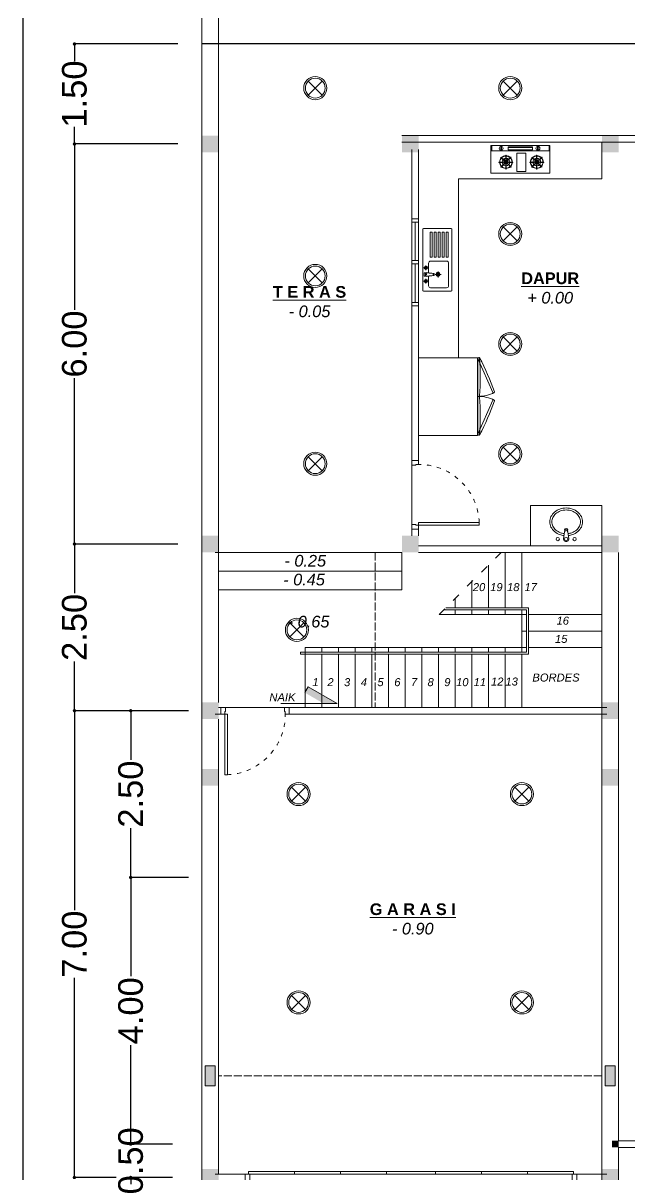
# Model space of a CAD drawing. Header units: millimetres. Extents: x 2206 to 4480, y 1579 to 6166.
# Drawn here: x 2206 to 3117, y 2880 to 4608 of the extents above; entities that cross this region are included whole.
import ezdxf

# ---------------------------------------------------------------- set-up
doc = ezdxf.new("R2010")
doc.units = ezdxf.units.MM
doc.linetypes.add('ACAD_ISO02W100', pattern=[15, 12, -3])
doc.linetypes.add('ACAD_ISO03W100', pattern=[30, 12, -18])
doc.layers.add('1', color=7, linetype='Continuous')
for name, color, linetype, lineweight in [('Dimensi', 7, 'Continuous', 5), ('Dinding', 7, 'Continuous', 15), ('lampu', 1, 'Continuous', 30), ('P_N_J', 6, 'Continuous', 9), ('Tangga', 250, 'Continuous', 9)]:
    doc.layers.add(name, color=color, linetype=linetype, lineweight=lineweight)
doc.styles.get("Standard").update_dxf_attribs({"font": 'arial.ttf'})
doc.dimstyles.get("Standard").update_dxf_attribs({"dimtxt": 30, "dimasz": 5, "dimexe": 2, "dimexo": 20, "dimgap": 3, "dimtad": 0, "dimlfac": 0.01, "dimzin": 0, "dimdsep": 46, "dimtxsty": 'Standard', "dimblk": 'DOT', "dimcen": 0.09, "dimadec": 0, "dimazin": 0, "dimtfac": 1, "dimtofl": 0, "dimtmove": 0, "dimatfit": 3, "dimldrblk": 'DOT', "dimfxl": 0.18, "dimtolj": 1, "dimtzin": 0, "dimarcsym": 0})

# ---------------------------------------------------------------- blocks, each defined once
blk = doc.blocks.new('_Dot')
at = {"color": 0, "linetype": 'ByBlock', "lineweight": -2}
blk.add_line((-0.5, 0), (-1, 0), dxfattribs=at)
at = {"color": 0, "linetype": 'ByBlock', "const_width": 0.5}
blk.add_lwpolyline([(-0.25, 0, 1), (0.25, 0, 1)], format="xyb", close=True, dxfattribs=at)
blk = doc.blocks.new('*D77')
at = {"layer": 'Defpoints', "color": 0}
for p in [(2367.9, 3326.4), (2474.8, 3326.4), (2450.4, 2926.4)]:
    blk.add_point(p, dxfattribs=at)
at = {"layer": 'Dimensi', "color": 0, "lineweight": -2}
for p, q in [((2454.8, 3326.4), (2365.9, 3326.4)), ((2367.9, 3321.4), (2367.9, 3178.2)), ((2367.9, 2931.4), (2367.9, 3074.7)), ((2430.4, 2926.4), (2365.9, 2926.4))]:
    blk.add_line(p, q, dxfattribs=at)
at = {"layer": 'Dimensi', "color": 0, "lineweight": -2, "xscale": 5, "yscale": 5, "zscale": 5}
for p, rotation in [((2367.9, 3326.4), 90), ((2367.9, 2926.4), 270)]:
    blk.add_blockref('_Dot', p, dxfattribs=dict(at, rotation=rotation))
at = {"layer": 'Dimensi', "color": 0, "insert": (2367.9, 3126.4), "char_height": 37, "attachment_point": 5, "rotation": 90}
blk.add_mtext('\\A1;4.00', dxfattribs=at)
blk = doc.blocks.new('*D78')
at = {"layer": 'Defpoints', "color": 0}
for p in [(2283.5, 3576.4), (2430.4, 3576.4), (2365.9, 2876.4)]:
    blk.add_point(p, dxfattribs=at)
at = {"layer": 'Dimensi', "color": 0, "lineweight": -2}
for p, q in [((2410.4, 3576.4), (2281.5, 3576.4)), ((2283.5, 3571.4), (2283.5, 3277.3)), ((2283.5, 2881.4), (2283.5, 3175.6)), ((2345.9, 2876.4), (2281.5, 2876.4))]:
    blk.add_line(p, q, dxfattribs=at)
at = {"layer": 'Dimensi', "color": 0, "lineweight": -2, "xscale": 5, "yscale": 5, "zscale": 5}
for p, rotation in [((2283.5, 3576.4), 90), ((2283.5, 2876.4), 270)]:
    blk.add_blockref('_Dot', p, dxfattribs=dict(at, rotation=rotation))
at = {"layer": 'Dimensi', "color": 0, "insert": (2283.5, 3226.4), "char_height": 37, "attachment_point": 5, "rotation": 90}
blk.add_mtext('\\A1;7.00', dxfattribs=at)
blk = doc.blocks.new('*D81')
at = {"layer": 'Defpoints', "color": 0}
for p in [(2367.9, 2926.4), (2450.4, 2926.4), (2450.4, 2876.4)]:
    blk.add_point(p, dxfattribs=at)
at = {"layer": 'Dimensi', "color": 0, "lineweight": -2}
for p, q in [((2430.4, 2926.4), (2365.9, 2926.4)), ((2367.9, 2931.4), (2367.9, 2936.4)), ((2430.4, 2876.4), (2365.9, 2876.4)), ((2367.9, 2871.4), (2367.9, 2866.4))]:
    blk.add_line(p, q, dxfattribs=at)
at = {"layer": 'Dimensi', "color": 0, "lineweight": -2, "xscale": 5, "yscale": 5, "zscale": 5}
for p, rotation in [((2367.9, 2926.4), 270), ((2367.9, 2876.4), 90)]:
    blk.add_blockref('_Dot', p, dxfattribs=dict(at, rotation=rotation))
at = {"layer": 'Dimensi', "color": 0, "insert": (2367.9, 2901.4), "char_height": 37, "attachment_point": 5, "rotation": 90}
blk.add_mtext('\\A1;0.50', dxfattribs=at)
blk = doc.blocks.new('*D82')
at = {"layer": 'Defpoints', "color": 0}
for p in [(2283.5, 4426.4), (2458.8, 4426.4), (2458.8, 3826.4)]:
    blk.add_point(p, dxfattribs=at)
at = {"layer": 'Dimensi', "color": 0, "lineweight": -2}
for p, q in [((2438.8, 4426.4), (2281.5, 4426.4)), ((2283.5, 4421.4), (2283.5, 4177.5)), ((2283.5, 3831.4), (2283.5, 4075.3)), ((2438.8, 3826.4), (2281.5, 3826.4))]:
    blk.add_line(p, q, dxfattribs=at)
at = {"layer": 'Dimensi', "color": 0, "lineweight": -2, "xscale": 5, "yscale": 5, "zscale": 5}
for p, rotation in [((2283.5, 4426.4), 90), ((2283.5, 3826.4), 270)]:
    blk.add_blockref('_Dot', p, dxfattribs=dict(at, rotation=rotation))
at = {"layer": 'Dimensi', "color": 0, "insert": (2283.5, 4126.4), "char_height": 37, "attachment_point": 5, "rotation": 90}
blk.add_mtext('\\A1;6.00', dxfattribs=at)
blk = doc.blocks.new('*D83')
at = {"layer": 'Defpoints', "color": 0}
for p in [(2283.5, 3826.4), (2458.8, 3826.4), (2450.4, 3576.4)]:
    blk.add_point(p, dxfattribs=at)
at = {"layer": 'Dimensi', "color": 0, "lineweight": -2}
for p, q in [((2438.8, 3826.4), (2281.5, 3826.4)), ((2283.5, 3821.4), (2283.5, 3752.7)), ((2283.5, 3581.4), (2283.5, 3650.1)), ((2430.4, 3576.4), (2281.5, 3576.4))]:
    blk.add_line(p, q, dxfattribs=at)
at = {"layer": 'Dimensi', "color": 0, "lineweight": -2, "xscale": 5, "yscale": 5, "zscale": 5}
for p, rotation in [((2283.5, 3826.4), 90), ((2283.5, 3576.4), 270)]:
    blk.add_blockref('_Dot', p, dxfattribs=dict(at, rotation=rotation))
at = {"layer": 'Dimensi', "color": 0, "insert": (2283.5, 3701.4), "char_height": 37, "attachment_point": 5, "rotation": 90}
blk.add_mtext('\\A1;2.50', dxfattribs=at)
blk = doc.blocks.new('*D85')
at = {"layer": 'Defpoints', "color": 0}
for p in [(2283.5, 4576.4), (2458.8, 4576.4), (2454.8, 4426.4)]:
    blk.add_point(p, dxfattribs=at)
at = {"layer": 'Dimensi', "color": 0, "lineweight": -2}
for p, q in [((2438.8, 4576.4), (2281.5, 4576.4)), ((2283.5, 4571.4), (2283.5, 4550.7)), ((2283.5, 4431.4), (2283.5, 4452.2)), ((2434.8, 4426.4), (2281.5, 4426.4))]:
    blk.add_line(p, q, dxfattribs=at)
at = {"layer": 'Dimensi', "color": 0, "lineweight": -2, "xscale": 5, "yscale": 5, "zscale": 5}
for p, rotation in [((2283.5, 4576.4), 90), ((2283.5, 4426.4), 270)]:
    blk.add_blockref('_Dot', p, dxfattribs=dict(at, rotation=rotation))
at = {"layer": 'Dimensi', "color": 0, "insert": (2283.5, 4501.4), "char_height": 37, "attachment_point": 5, "rotation": 90}
blk.add_mtext('\\A1;1.50', dxfattribs=at)
blk = doc.blocks.new('*D101')
at = {"layer": 'Defpoints', "color": 0}
for p in [(2367.9, 3576.4), (2474.8, 3576.4), (2450.4, 3326.4)]:
    blk.add_point(p, dxfattribs=at)
at = {"layer": 'Dimensi', "color": 0, "lineweight": -2}
for p, q in [((2454.8, 3576.4), (2365.9, 3576.4)), ((2367.9, 3571.4), (2367.9, 3502.7)), ((2367.9, 3331.4), (2367.9, 3400.1)), ((2430.4, 3326.4), (2365.9, 3326.4))]:
    blk.add_line(p, q, dxfattribs=at)
at = {"layer": 'Dimensi', "color": 0, "lineweight": -2, "xscale": 5, "yscale": 5, "zscale": 5}
for p, rotation in [((2367.9, 3576.4), 90), ((2367.9, 3326.4), 270)]:
    blk.add_blockref('_Dot', p, dxfattribs=dict(at, rotation=rotation))
at = {"layer": 'Dimensi', "color": 0, "insert": (2367.9, 3451.4), "char_height": 37, "attachment_point": 5, "rotation": 90}
blk.add_mtext('\\A1;2.50', dxfattribs=at)

msp = doc.modelspace()

# ---------------------------------------------------------------- hatches: boundary and pattern name
at = {"layer": '1', "linetype": 'ByBlock'}
h = msp.add_hatch(color=256, dxfattribs=at)
h.dxf.hatch_style = 1
h.paths.add_polyline_path([(3099.757, 2931.434), (3089.757, 2931.434), (3089.757, 2921.434), (3099.757, 2921.434)])
at = {"layer": 'Dinding'}
for color, points in [(256, [(2499.753, 4438.934), (2474.753, 4438.934), (2474.753, 4413.934), (2499.753, 4413.934)]), (256, [(2799.753, 4438.934), (2774.753, 4438.934), (2774.753, 4413.934), (2799.753, 4413.934)]), (256, [(3099.753, 4438.934), (3074.753, 4438.934), (3074.753, 4413.934), (3099.753, 4413.934)]), (256, [(2499.753, 3838.934), (2474.753, 3838.934), (2474.753, 3813.934), (2499.753, 3813.934)]), (256, [(2799.753, 3838.934), (2774.753, 3838.934), (2774.753, 3813.934), (2799.753, 3813.934)]), (256, [(3099.753, 3838.934), (3074.753, 3838.934), (3074.753, 3813.934), (3099.753, 3813.934)]), (256, [(2499.753, 3588.934), (2474.753, 3588.934), (2474.753, 3563.934), (2499.753, 3563.934)]), (256, [(3099.753, 3588.934), (3074.753, 3588.934), (3074.753, 3563.934), (3099.753, 3563.934)]), (253, [(2499.753, 3488.934), (2474.753, 3488.934), (2474.753, 3463.934), (2499.753, 3463.934)]), (253, [(3099.753, 3488.934), (3074.753, 3488.934), (3074.753, 3463.934), (3099.753, 3463.934)]), (256, [(2494.753, 3043.934), (2479.753, 3043.934), (2479.753, 3013.934), (2494.753, 3013.934)]), (256, [(3094.753, 3043.934), (3079.753, 3043.934), (3079.753, 3013.934), (3094.753, 3013.934)]), (256, [(2499.753, 2888.934), (2474.753, 2888.934), (2474.753, 2863.934), (2499.753, 2863.934)]), (256, [(3099.753, 2888.934), (3074.753, 2888.934), (3074.753, 2863.934), (3099.753, 2863.934)])]:
    msp.add_hatch(color=color, dxfattribs=at).paths.add_polyline_path(points)
at = {"layer": 'Tangga'}
msp.add_hatch(color=256, dxfattribs=at).paths.add_polyline_path([(2634.108, 3612.187), (2629.108, 3603.526), (2657.409, 3587.187), (2677.409, 3587.187)])

# ---------------------------------------------------------------- linework, layer by layer
msp.add_line((2499.753, 4576.434), (2474.753, 4576.434))
at = {"linetype": 'ByBlock', "lineweight": 30}
msp.add_lwpolyline([(2206.36, 6165.541), (4480.418, 6165.541), (4480.418, 1578.902), (2206.36, 1578.902)], close=True, dxfattribs=at)
at = {"layer": '1', "linetype": 'ByBlock'}
msp.add_line((4074.753, 4576.434), (2499.753, 4576.434), dxfattribs=at)
at = {"layer": 'Dimensi'}
for p, q in [((2799.753, 3951.895), (2789.753, 3951.895)), ((2795.753, 3944.895), (2789.753, 3944.895)), ((2795.753, 3945.895), (2795.753, 3944.895)), ((2799.753, 3945.895), (2795.753, 3945.895)), ((2795.753, 3855.895), (2789.753, 3855.895)), ((2795.753, 3855.895), (2789.753, 3855.895)), ((2795.753, 3854.895), (2795.753, 3855.895)), ((2795.753, 3854.895), (2795.753, 3855.895)), ((2799.753, 3854.895), (2795.753, 3854.895)), ((2799.753, 3854.895), (2795.753, 3854.895)), ((2799.753, 3858.895), (2799.753, 3854.895)), ((2890.753, 3858.895), (2799.753, 3858.895)), ((2799.753, 3858.895), (2799.753, 3854.895)), ((2799.753, 3854.895), (2890.753, 3854.895)), ((2890.753, 3854.895), (2890.753, 3858.895)), ((2799.753, 3848.895), (2789.753, 3848.895)), ((2799.753, 3848.895), (2789.753, 3848.895)), ((2502.858, 3571.434), (2502.858, 3581.434)), ((2509.858, 3575.434), (2509.858, 3581.434)), ((2598.858, 3575.434), (2598.858, 3581.434)), ((2605.858, 3571.434), (2605.858, 3581.434)), ((2508.858, 3571.434), (2508.858, 3575.434)), ((2508.858, 3575.434), (2509.858, 3575.434)), ((2508.858, 3571.434), (2508.858, 3480.434)), ((2512.858, 3571.434), (2508.858, 3571.434)), ((2512.858, 3480.434), (2512.858, 3571.434)), ((2599.858, 3575.434), (2598.858, 3575.434)), ((2599.858, 3571.434), (2599.858, 3575.434)), ((2508.858, 3480.434), (2512.858, 3480.434)), ((2544.753, 2881.434), (2544.753, 2885.434)), ((2544.753, 2885.434), (2613.753, 2885.434)), ((2613.753, 2885.434), (2682.753, 2885.434)), ((2613.753, 2885.434), (2613.753, 2881.434)), ((2682.753, 2885.434), (2682.753, 2881.434)), ((2682.753, 2885.434), (2751.753, 2885.434)), ((2751.753, 2885.434), (2751.753, 2881.434)), ((2751.753, 2885.434), (2820.753, 2885.434)), ((2825.253, 2885.434), (2756.253, 2885.434)), ((2825.253, 2885.434), (2825.253, 2881.434)), ((2894.253, 2885.434), (2825.253, 2885.434)), ((2963.253, 2885.434), (2894.253, 2885.434)), ((2894.253, 2885.434), (2894.253, 2881.434)), ((3032.253, 2885.434), (2963.253, 2885.434)), ((2963.253, 2885.434), (2963.253, 2881.434)), ((3032.253, 2881.434), (3032.253, 2885.434)), ((2539.753, 2881.434), (2539.753, 2871.434)), ((2613.753, 2881.434), (2544.753, 2881.434)), ((2546.753, 2881.434), (2546.753, 2871.434)), ((2682.753, 2881.434), (2613.753, 2881.434)), ((2751.753, 2881.434), (2682.753, 2881.434)), ((2820.753, 2881.434), (2751.753, 2881.434)), ((2756.253, 2881.434), (2825.253, 2881.434)), ((2825.253, 2881.434), (2894.253, 2881.434)), ((2894.253, 2881.434), (2963.253, 2881.434)), ((2963.253, 2881.434), (3032.253, 2881.434)), ((3030.253, 2881.434), (3030.253, 2871.434)), ((3037.253, 2881.434), (3037.253, 2871.434))]:
    msp.add_line(p, q, dxfattribs=at)
at = {"layer": 'Dinding'}
for p, q in [((2474.753, 2376.434), (2474.753, 4913.501)), ((2499.753, 3588.934), (2499.753, 4913.501)), ((2774.753, 4438.934), (3532.253, 4438.934)), ((2774.753, 4428.934), (3162.253, 4428.934)), ((2789.753, 4417.934), (2789.753, 3838.934)), ((2799.753, 4417.934), (2799.753, 3945.895)), ((2799.753, 4308.915), (2789.753, 4308.915)), ((2799.753, 3858.895), (2799.753, 3838.934)), ((3074.753, 3563.934), (3074.753, 3838.934)), ((2799.753, 3823.934), (3074.753, 3823.934)), ((2494.753, 3813.934), (2774.753, 3813.934)), ((2774.753, 3813.934), (2774.753, 3757.934)), ((2799.753, 3813.934), (3074.753, 3813.934)), ((3099.753, 2931.434), (3099.753, 3813.934)), ((2499.753, 3785.934), (2774.753, 3785.934)), ((2499.753, 3757.934), (2774.753, 3757.934)), ((2592.753, 3581.434), (3082.253, 3581.434)), ((2494.753, 3571.434), (2512.858, 3571.434)), ((2499.753, 2881.434), (2499.753, 3563.934)), ((2599.858, 3571.434), (3082.253, 3571.434)), ((3074.753, 2871.434), (3074.753, 3563.934)), ((3099.753, 2931.434), (3238.253, 2931.434)), ((3099.753, 2871.434), (3099.753, 2921.434)), ((3099.753, 2921.434), (3524.753, 2921.434)), ((2494.753, 2881.434), (2546.753, 2881.434)), ((3030.253, 2881.434), (3082.253, 2881.434))]:
    msp.add_line(p, q, dxfattribs=at)
at = {"layer": 'Dinding', "linetype": 'Continuous', "lineweight": 9}
for p, q in [((2794.753, 4251.415), (2794.753, 4308.915)), ((2799.753, 4251.415), (2789.753, 4251.415)), ((2799.753, 4246.415), (2789.753, 4246.415)), ((2794.753, 4188.915), (2794.753, 4246.415)), ((2799.753, 4188.915), (2789.753, 4188.915))]:
    msp.add_line(p, q, dxfattribs=at)
at = {"layer": 'Dinding', "linetype": 'Continuous'}
msp.add_line((2499.753, 3581.434), (2598.858, 3581.434), dxfattribs=at)
at = {"layer": 'Dinding', "linetype": 'Continuous', "lineweight": 9}
msp.add_lwpolyline([(2799.753, 4313.915), (2789.753, 4313.915), (2789.753, 4183.915), (2799.753, 4183.915)], close=True, dxfattribs=at)
at = {"layer": 'Dinding'}
for points in [[(2494.753, 3043.934), (2479.753, 3043.934), (2479.753, 3013.934), (2494.753, 3013.934)], [(3094.753, 3043.934), (3079.753, 3043.934), (3079.753, 3013.934), (3094.753, 3013.934)]]:
    msp.add_lwpolyline(points, close=True, dxfattribs=at)
at = {"layer": 'Dinding', "linetype": 'ACAD_ISO03W100', "ltscale": 0.5}
for centre, start, end in [((2799.908, 3854.965), 2.476886, 90.097772), ((2508.928, 3571.279), 272.476886, 0.097772)]:
    msp.add_arc(centre, 90.93, start, end, dxfattribs=at)
at = {"layer": 'lampu', "color": 5, "lineweight": 9}
for p, q in [((2634.247, 4520.689), (2655.258, 4499.679)), ((2655.258, 4520.689), (2634.247, 4499.679)), ((2634.247, 3957.42), (2655.258, 3936.409)), ((2655.258, 3957.42), (2634.247, 3936.409)), ((2606.747, 3708.189), (2627.758, 3687.179)), ((2627.758, 3708.189), (2606.747, 3687.179))]:
    msp.add_line(p, q, dxfattribs=at)
at = {"layer": 'lampu', "lineweight": 9}
for p, q in [((2947.758, 4520.689), (2926.747, 4499.679)), ((2926.747, 4520.689), (2947.758, 4499.679)), ((2926.75, 4301.922), (2947.761, 4280.912)), ((2947.761, 4301.922), (2926.75, 4280.912)), ((2634.247, 4239.055), (2655.258, 4218.044)), ((2655.258, 4239.055), (2634.247, 4218.044)), ((2926.747, 4136.939), (2947.758, 4115.929)), ((2947.758, 4136.939), (2926.747, 4115.929)), ((2926.75, 3950.94), (2947.761, 3971.951)), ((2947.761, 3950.94), (2926.75, 3971.951)), ((2630.258, 3461.939), (2609.247, 3440.929)), ((2609.247, 3461.939), (2630.258, 3440.929)), ((2965.258, 3461.939), (2944.247, 3440.929)), ((2944.247, 3461.939), (2965.258, 3440.929)), ((2609.247, 3128.429), (2630.258, 3149.439)), ((2630.258, 3128.429), (2609.247, 3149.439)), ((2944.247, 3128.429), (2965.258, 3149.439)), ((2965.258, 3128.429), (2944.247, 3149.439))]:
    msp.add_line(p, q, dxfattribs=at)
at = {"layer": 'lampu', "color": 5, "lineweight": 9}
for centre, radius in [((2644.753, 4510.184), 17.333), ((2644.753, 4510.184), 14.857), ((2644.753, 3946.915), 17.333), ((2644.753, 3946.915), 14.857), ((2617.253, 3697.684), 17.333), ((2617.253, 3697.684), 14.857)]:
    msp.add_circle(centre, radius, dxfattribs=at)
at = {"layer": 'lampu', "lineweight": 9}
for centre, radius in [((2937.253, 4510.184), 17.333), ((2937.253, 4510.184), 14.857), ((2937.255, 4291.417), 17.333), ((2937.255, 4291.417), 14.857), ((2644.753, 4228.549), 17.333), ((2644.753, 4228.549), 14.857), ((2937.253, 4126.434), 17.333), ((2937.253, 4126.434), 14.857), ((2937.255, 3961.445), 17.333), ((2937.255, 3961.445), 14.857), ((2619.753, 3451.434), 17.333), ((2619.753, 3451.434), 14.857), ((2954.753, 3451.434), 17.333), ((2954.753, 3451.434), 14.857), ((2619.753, 3138.934), 17.333), ((2619.753, 3138.934), 14.857), ((2954.753, 3138.934), 17.333), ((2954.753, 3138.934), 14.857)]:
    msp.add_circle(centre, radius, dxfattribs=at)
at = {"layer": 'P_N_J', "color": 0, "linetype": 'ACAD_ISO02W100', "lineweight": 9}
for p, q in [((2734.753, 3813.934), (2734.753, 3581.434)), ((3074.753, 3028.934), (2499.753, 3028.934))]:
    msp.add_line(p, q, dxfattribs=at)
at = {"layer": 'Tangga', "color": 253}
for p, q in [((2996.824, 4424.226), (2908.346, 4424.226)), ((2908.346, 4424.226), (2908.346, 4382.668)), ((2909.597, 4424.304), (2909.597, 4416.137)), ((2995.635, 4424.304), (2995.635, 4416.137)), ((2996.824, 4382.668), (2996.824, 4424.226)), ((3074.753, 4428.934), (3074.753, 4373.934)), ((2996.824, 4416.095), (2908.346, 4416.095)), ((2927.19, 4401.963), (2922.905, 4406.247)), ((2927.541, 4402.375), (2923.274, 4406.642)), ((2930.581, 4403.764), (2930.581, 4409.801)), ((2931.121, 4403.76), (2931.121, 4409.8)), ((2933.855, 4402.61), (2938.125, 4406.879)), ((2933.965, 4421.042), (2970.718, 4421.042)), ((2934.235, 4402.226), (2938.506, 4406.497)), ((2973.721, 4402.226), (2969.45, 4406.497)), ((2974.101, 4402.61), (2969.831, 4406.879)), ((2976.835, 4403.76), (2976.835, 4409.8)), ((2977.375, 4403.764), (2977.375, 4409.801)), ((2980.415, 4402.375), (2984.682, 4406.642)), ((2980.766, 4401.963), (2985.051, 4406.247)), ((2926.271, 4399.335), (2920.235, 4399.335)), ((2926.29, 4398.795), (2920.244, 4398.795)), ((2927.43, 4396.185), (2923.16, 4391.915)), ((2927.814, 4395.805), (2923.543, 4391.534)), ((2929.27, 4404.724), (2928.349, 4401.24)), ((2930.581, 4394.676), (2930.581, 4388.638)), ((2931.121, 4394.68), (2931.121, 4388.64)), ((2932.335, 4404.79), (2933.415, 4401.108)), ((2933.975, 4395.941), (2938.242, 4391.674)), ((2934.341, 4396.339), (2938.617, 4392.063)), ((2935.35, 4398.795), (2941.395, 4398.795)), ((2935.368, 4399.335), (2941.403, 4399.335)), ((2972.588, 4399.335), (2966.553, 4399.335)), ((2972.606, 4398.795), (2966.56, 4398.795)), ((2973.615, 4396.339), (2969.339, 4392.063)), ((2973.981, 4395.941), (2969.714, 4391.674)), ((2975.621, 4404.79), (2974.541, 4401.108)), ((2976.835, 4394.68), (2976.835, 4388.64)), ((2977.375, 4394.676), (2977.375, 4388.638)), ((2978.685, 4404.724), (2979.607, 4401.24)), ((2980.142, 4395.805), (2984.413, 4391.534)), ((2980.526, 4396.185), (2984.795, 4391.915)), ((2981.666, 4398.795), (2987.712, 4398.795)), ((2981.685, 4399.335), (2987.721, 4399.335)), ((2859.753, 4373.934), (2859.753, 4105.908)), ((2859.753, 4373.934), (3074.753, 4373.934)), ((2908.346, 4382.668), (2996.824, 4382.668)), ((2806.085, 4206.864), (2806.085, 4298.589)), ((2848.746, 4299.589), (2807.085, 4299.589)), ((2816.904, 4256.769), (2816.904, 4294.366)), ((2816.904, 4294.366), (2819.904, 4294.366)), ((2819.904, 4256.769), (2819.904, 4294.366)), ((2822.904, 4256.769), (2822.904, 4294.366)), ((2822.904, 4294.366), (2825.904, 4294.366)), ((2825.904, 4256.769), (2825.904, 4294.366)), ((2828.904, 4256.769), (2828.904, 4294.366)), ((2828.904, 4294.366), (2831.904, 4294.366)), ((2831.904, 4256.769), (2831.904, 4294.366)), ((2834.904, 4294.366), (2837.904, 4294.366)), ((2834.904, 4256.769), (2834.904, 4294.366)), ((2837.904, 4256.769), (2837.904, 4294.366)), ((2840.904, 4256.769), (2840.904, 4294.366)), ((2840.904, 4294.366), (2843.904, 4294.366)), ((2843.904, 4256.769), (2843.904, 4294.366)), ((2849.746, 4298.589), (2849.746, 4206.864)), ((2816.904, 4256.769), (2819.904, 4256.769)), ((2817.862, 4250.71), (2841.862, 4250.71)), ((2822.904, 4256.769), (2825.904, 4256.769)), ((2828.904, 4256.769), (2831.904, 4256.769)), ((2834.904, 4256.769), (2837.904, 4256.769)), ((2840.904, 4256.769), (2843.904, 4256.769)), ((2807.225, 4240.71), (2814.528, 4240.71)), ((2808.241, 4233.21), (2812.131, 4233.854)), ((2808.241, 4233.21), (2808.241, 4230.71)), ((2808.241, 4233.21), (2822.898, 4232.38)), ((2810.211, 4233.098), (2810.211, 4230.71)), ((2810.877, 4237.058), (2810.877, 4244.361)), ((2812.131, 4233.854), (2822.898, 4232.38)), ((2814.862, 4247.71), (2814.862, 4233.48)), ((2828.977, 4226.204), (2828.977, 4235.216)), ((2844.862, 4247.71), (2844.862, 4213.71)), ((2807.225, 4220.71), (2814.528, 4220.71)), ((2808.241, 4228.21), (2808.241, 4230.71)), ((2808.241, 4228.21), (2822.898, 4229.039)), ((2808.241, 4228.21), (2812.131, 4227.565)), ((2810.211, 4228.321), (2810.211, 4230.71)), ((2810.877, 4217.058), (2810.877, 4224.361)), ((2812.131, 4227.565), (2822.898, 4229.039)), ((2814.862, 4227.939), (2814.862, 4213.71)), ((2821.888, 4232.427), (2821.888, 4230.71)), ((2821.888, 4228.992), (2821.888, 4230.71)), ((2822.898, 4232.38), (2822.898, 4230.71)), ((2822.898, 4229.039), (2822.898, 4230.71)), ((2824.471, 4230.71), (2833.483, 4230.71)), ((2848.746, 4205.864), (2807.085, 4205.864)), ((2817.862, 4210.71), (2841.862, 4210.71)), ((2887.988, 4105.908), (2799.753, 4105.908)), ((2859.753, 4105.908), (2799.753, 4105.908)), ((2802.753, 4105.908), (2856.753, 4105.908)), ((2887.988, 4047.908), (2887.988, 4105.908)), ((2888.597, 4104.908), (2888.597, 4048.908)), ((2888.744, 4104.527), (2911.078, 4053.598)), ((2889.99, 4106.166), (2889.257, 4105.845)), ((2890.397, 4105.908), (2889.597, 4105.908)), ((2888.597, 4086.536, 34.286), (2887.988, 4086.536, 34.286)), ((2888.597, 4061.536, 34.286), (2887.988, 4061.536, 34.286)), ((2887.988, 4047.908), (2887.988, 3989.131)), ((2888.597, 3990.908), (2888.597, 4046.908)), ((2912.395, 4053.084), (2913.128, 4053.405)), ((2912.395, 4042.733), (2913.128, 4042.412)), ((2888.597, 4034.281, 34.286), (2887.988, 4034.281, 34.286)), ((2888.744, 3991.289), (2911.078, 4042.219)), ((2888.597, 4009.281, 34.286), (2887.988, 4009.281, 34.286)), ((2887.988, 3989.131), (2799.753, 3989.131)), ((2889.99, 3989.651), (2889.257, 3989.972)), ((2890.397, 3989.908), (2889.597, 3989.908)), ((3074.753, 3884.448), (2967.566, 3884.448)), ((2967.566, 3884.448), (2967.566, 3823.934)), ((3074.753, 3884.448), (3074.753, 3823.934)), ((3017.399, 3834.445), (3018.652, 3844.719)), ((3024.92, 3834.445), (3023.667, 3844.719))]:
    msp.add_line(p, q, dxfattribs=at)
at = {"layer": 'Tangga', "linetype": 'ACAD_ISO03W100', "lineweight": 30}
msp.add_line((2923.786, 3813.934), (2830.403, 3720.551), dxfattribs=at)
at = {"layer": 'Tangga'}
for p, q in [((2929.753, 3730.551), (2929.753, 3813.934)), ((2954.753, 3730.551), (2954.753, 3813.934)), ((2904.753, 3730.551), (2904.753, 3794.901)), ((2879.753, 3730.551), (2879.753, 3771.806)), ((2854.753, 3730.551), (2854.753, 3744.901)), ((2954.753, 3720.551), (2830.403, 3720.551)), ((2961.657, 3727.551), (2837.403, 3727.551)), ((2964.753, 3730.551), (2840.403, 3730.551)), ((2854.753, 3720.551), (2854.753, 3727.551)), ((2879.753, 3720.551), (2879.753, 3727.551)), ((2904.753, 3720.551), (2904.753, 3727.551)), ((2929.753, 3720.551), (2929.753, 3727.551)), ((2954.753, 3671.434), (2954.753, 3727.551)), ((2954.753, 3720.551), (2961.657, 3720.551)), ((2961.657, 3727.551), (2961.657, 3664.434)), ((2964.753, 3730.551), (2964.753, 3661.434)), ((2964.753, 3720.551), (3074.753, 3720.551)), ((2954.753, 3695.993), (2961.657, 3695.993)), ((2964.753, 3695.993), (3074.753, 3695.993)), ((2622.753, 3664.434), (2622.753, 3661.434)), ((2961.657, 3664.434), (2622.753, 3664.434)), ((2629.753, 3671.434), (2961.657, 3671.434)), ((2629.753, 3671.434), (2629.753, 3664.434)), ((2629.753, 3581.434), (2629.753, 3671.434)), ((2654.753, 3671.434), (2654.753, 3664.434)), ((2679.753, 3671.434), (2679.753, 3664.434)), ((2704.753, 3671.434), (2704.753, 3664.434)), ((2729.753, 3671.434), (2729.753, 3664.434)), ((2754.753, 3671.434), (2754.753, 3664.434)), ((2779.753, 3671.434), (2779.753, 3664.434)), ((2804.753, 3671.434), (2804.753, 3664.434)), ((2829.753, 3671.434), (2829.753, 3664.434)), ((2854.753, 3671.434), (2854.753, 3664.434)), ((2879.753, 3671.434), (2879.753, 3664.434)), ((2904.753, 3671.434), (2904.753, 3664.434)), ((2929.753, 3671.434), (2929.753, 3664.434)), ((2961.657, 3671.434), (2945.851, 3671.434)), ((2954.753, 3671.434), (2954.753, 3664.434)), ((3074.753, 3671.434), (2964.753, 3671.434)), ((2991.559, 3671.434), (2975.753, 3671.434)), ((2964.753, 3661.434), (2622.753, 3661.434)), ((2654.753, 3661.434), (2654.753, 3581.434)), ((2679.753, 3661.434), (2679.753, 3581.434)), ((2704.753, 3661.434), (2704.753, 3581.434)), ((2729.753, 3661.434), (2729.753, 3581.434)), ((2754.753, 3661.434), (2754.753, 3581.434)), ((2779.753, 3661.434), (2779.753, 3581.434)), ((2804.753, 3661.434), (2804.753, 3581.434)), ((2829.753, 3661.434), (2829.753, 3581.434)), ((2854.753, 3661.434), (2854.753, 3581.434)), ((2879.753, 3661.434), (2879.753, 3581.434)), ((2904.753, 3661.434), (2904.753, 3581.434)), ((2929.753, 3661.434), (2929.753, 3581.434)), ((2954.753, 3661.434), (2954.753, 3581.434)), ((2629.753, 3641.434), (2629.753, 3581.434)), ((2634.108, 3612.187), (2629.108, 3603.526)), ((2677.409, 3587.187), (2634.108, 3612.187)), ((2677.409, 3587.187), (2592.884, 3587.187))]:
    msp.add_line(p, q, dxfattribs=at)
at = {"layer": 'Tangga', "color": 253}
for points in [[(2923.244, 4422.74), (2923.244, 4417.229), (2924.013, 4417.229), (2924.013, 4422.74)], [(2978.372, 4422.74), (2978.372, 4417.229), (2979.142, 4417.229), (2979.142, 4422.74)], [(2933.965, 4422.227), (2933.965, 4417.784), (2970.718, 4417.784), (2970.718, 4422.227)], [(2947.281, 4412.507), (2947.281, 4385.283), (2960.675, 4385.283), (2960.675, 4412.507)], [(2928.296, 4399.193), (2928.296, 4399.094), (2927.699, 4399.094), (2927.699, 4399.193)], [(2930.86, 4402.239), (2930.86, 4401.696), (2930.759, 4401.696), (2930.759, 4402.239)], [(2930.86, 4396.66), (2930.86, 4396.117), (2930.759, 4396.117), (2930.759, 4396.66)], [(2933.865, 4399.193), (2933.865, 4399.094), (2933.268, 4399.094), (2933.268, 4399.193)], [(2974.091, 4399.193), (2974.091, 4399.094), (2974.688, 4399.094), (2974.688, 4399.193)], [(2977.096, 4402.239), (2977.096, 4401.696), (2977.197, 4401.696), (2977.197, 4402.239)], [(2977.096, 4396.66), (2977.096, 4396.117), (2977.197, 4396.117), (2977.197, 4396.66)], [(2979.66, 4399.193), (2979.66, 4399.094), (2980.257, 4399.094), (2980.257, 4399.193)]]:
    msp.add_lwpolyline(points, close=True, dxfattribs=at)
for points in [[(3017.965, 3839.091, -0.0566948), (3011.564, 3840.546, -0.09148762), (3003.76, 3845.006, -0.10372505), (2998.356, 3851.934, -0.11441951), (2996.553, 3859.711, -0.11441951), (2998.356, 3867.488, -0.10372505), (3003.76, 3874.416, -0.09148762), (3011.564, 3878.876, -0.08438536), (3021.159, 3880.507, -0.08438536)], [(3018.331, 3842.085, -0.05702068), (3012.561, 3843.393, -0.09148762), (3005.707, 3847.31, -0.10372505), (3001.065, 3853.261, -0.11441951), (2999.569, 3859.711, -0.11441951), (3001.065, 3866.161, -0.10372505), (3005.707, 3872.113, -0.09148762), (3012.561, 3876.03, -0.08438536), (3021.159, 3877.491, -0.08438536)], [(3021.159, 3880.507, -0.08438536), (3030.755, 3878.876, -0.09148762), (3038.559, 3874.416, -0.10372505), (3043.962, 3867.488, -0.11441951), (3045.766, 3859.711, -0.11441951), (3043.962, 3851.934, -0.10372505), (3038.559, 3845.006, -0.09148762), (3030.755, 3840.546, -0.0566948), (3024.353, 3839.091, -0.08438536)], [(3021.159, 3877.491, -0.08438536), (3029.758, 3876.03, -0.09148762), (3036.612, 3872.113, -0.10372505), (3041.254, 3866.161, -0.11441951), (3042.749, 3859.711, -0.11441951), (3041.254, 3853.261, -0.10372505), (3036.612, 3847.31, -0.09148762), (3029.758, 3843.393, -0.05702068), (3023.988, 3842.085, -0.08438536)]]:
    msp.add_lwpolyline(points, format="xyb", dxfattribs=at)
for centre, radius in [((2923.681, 4419.916), 2.901), ((2978.809, 4419.916), 2.901), ((2930.799, 4399.163), 3.254), ((2930.799, 4399.163), 3.074), ((2928.51, 4399.12), 0.211), ((2929.151, 4400.683), 0.211), ((2929.193, 4397.558), 0.211), ((2930.756, 4399.145), 1.454), ((2930.756, 4399.145), 1.274), ((2930.735, 4399.11), 0.475), ((2930.799, 4401.485), 0.211), ((2930.799, 4396.856), 0.211), ((2932.32, 4400.725), 0.211), ((2932.362, 4397.6), 0.211), ((2932.996, 4399.12), 0.211), ((2977.157, 4399.163), 3.254), ((2977.157, 4399.163), 3.074), ((2974.96, 4399.12), 0.211), ((2975.594, 4397.6), 0.211), ((2975.636, 4400.725), 0.211), ((2977.199, 4399.145), 1.454), ((2977.199, 4399.145), 1.274), ((2977.221, 4399.11), 0.475), ((2977.157, 4401.485), 0.211), ((2977.157, 4396.856), 0.211), ((2978.763, 4397.558), 0.211), ((2978.805, 4400.683), 0.211), ((2979.446, 4399.12), 0.211), ((2810.877, 4240.71), 2.5), ((2810.877, 4240.71), 1.5), ((2828.977, 4230.71), 3), ((2828.977, 4230.71), 2), ((2810.877, 4220.71), 2.5), ((2810.877, 4220.71), 1.5), ((3008.459, 3833.835), 2.54), ((3021.159, 3833.835), 2.54), ((3033.859, 3833.835), 2.54)]:
    msp.add_circle(centre, radius, dxfattribs=at)
for centre, radius, start, end in [((2930.82, 4399.22), 9.459, 138.803727, 179.30132), ((2930.82, 4399.22), 10.584, 135.473623, 138.398807), ((2930.82, 4399.22), 9.459, 91.448299, 135.529971), ((2930.82, 4399.22), 9.099, 91.505614, 135.55094), ((2930.82, 4399.22), 10.584, 88.37076, 91.294286), ((2930.82, 4399.22), 9.459, 46.5182, 88.176867), ((2930.82, 4399.22), 9.099, 46.578283, 88.104709), ((2930.82, 4399.22), 9.099, 0.726325, 43.177389), ((2930.82, 4399.22), 9.459, 0.69868, 43.246779), ((2930.82, 4399.22), 10.584, 43.433232, 46.356751), ((2977.136, 4399.22), 9.459, 136.753221, 179.30132), ((2977.136, 4399.22), 9.099, 136.822611, 179.273675), ((2977.136, 4399.22), 10.584, 133.643249, 136.566768), ((2977.136, 4399.22), 9.459, 91.823133, 133.4818), ((2977.136, 4399.22), 9.099, 91.895291, 133.421717), ((2977.136, 4399.22), 10.584, 88.705714, 91.62924), ((2977.136, 4399.22), 9.459, 44.470029, 88.551701), ((2977.136, 4399.22), 9.099, 44.44906, 88.494386), ((2977.136, 4399.22), 9.459, 0.69868, 41.196273), ((2977.136, 4399.22), 10.584, 41.601193, 44.526377), ((2931.995, 4399.267), 11.76, 179.667938, 182.299434), ((2930.82, 4399.22), 9.459, 182.573172, 223.4818), ((2930.82, 4399.22), 9.099, 138.954457, 179.273675), ((2930.82, 4399.22), 9.099, 182.675053, 223.421717), ((2930.82, 4399.22), 10.584, 223.643249, 226.566768), ((2930.82, 4399.22), 9.459, 226.753221, 268.551701), ((2930.82, 4399.22), 9.099, 226.822611, 268.494386), ((2930.82, 4399.22), 5.716, 141.302699, 178.843736), ((2930.82, 4399.22), 5.716, 184.260722, 267.602831), ((2930.82, 4399.22), 4.55, 178.547372, 185.355448), ((2930.82, 4399.22), 5.716, 92.397169, 135.877048), ((2930.82, 4399.22), 4.55, 136.101827, 142.927151), ((2930.82, 4399.22), 4.55, 221.842536, 228.646722), ((2930.786, 4400.395), 11.76, 268.705714, 271.62924), ((2930.82, 4399.22), 4.55, 86.207701, 93.011982), ((2930.82, 4399.22), 4.55, 266.988018, 273.792299), ((2930.82, 4399.22), 5.716, 47.512913, 86.982093), ((2930.82, 4399.22), 5.716, 273.017907, 314.122952), ((2930.82, 4399.22), 9.099, 271.895291, 314.44906), ((2930.82, 4399.22), 9.459, 271.823133, 314.470029), ((2930.82, 4399.22), 4.55, 41.353278, 48.157464), ((2930.82, 4399.22), 4.55, 313.898173, 320.707803), ((2930.82, 4399.22), 5.716, 1.156264, 42.097884), ((2930.82, 4399.22), 5.716, 319.540721, 355.739278), ((2930.82, 4399.22), 4.55, 354.644552, 1.452628), ((2930.82, 4399.22), 9.099, 317.850631, 357.324947), ((2930.82, 4399.22), 9.459, 317.742053, 357.426828), ((2930.82, 4399.22), 10.584, 314.526377, 317.450326), ((2930.82, 4399.22), 10.584, 357.700566, 0.624393), ((2977.136, 4399.22), 10.584, 179.375607, 182.299434), ((2977.136, 4399.22), 9.459, 182.573172, 222.257947), ((2977.136, 4399.22), 9.099, 182.675053, 222.149369), ((2977.136, 4399.22), 10.584, 222.549674, 225.473623), ((2977.136, 4399.22), 9.459, 225.529971, 268.176867), ((2977.136, 4399.22), 9.099, 225.55094, 268.104709), ((2977.136, 4399.22), 5.716, 137.902116, 178.843736), ((2977.136, 4399.22), 5.716, 184.260722, 220.459279), ((2977.136, 4399.22), 4.55, 178.547372, 185.355448), ((2977.136, 4399.22), 5.716, 225.877048, 266.982093), ((2977.136, 4399.22), 5.716, 93.017907, 132.487087), ((2977.136, 4399.22), 4.55, 219.292197, 226.101827), ((2977.136, 4399.22), 4.55, 131.842536, 138.646722), ((2977.136, 4399.22), 4.55, 86.988018, 93.792299), ((2977.136, 4399.22), 4.55, 266.207701, 273.011982), ((2977.17, 4400.395), 11.76, 268.37076, 271.294286), ((2977.136, 4399.22), 5.716, 44.122952, 87.602831), ((2977.136, 4399.22), 5.716, 272.397169, 355.739278), ((2977.136, 4399.22), 9.099, 271.505614, 313.177389), ((2977.136, 4399.22), 9.459, 271.448299, 313.246779), ((2977.136, 4399.22), 4.55, 311.353278, 318.157464), ((2977.136, 4399.22), 4.55, 37.072849, 43.898173), ((2977.136, 4399.22), 5.716, 1.156264, 38.697301), ((2977.136, 4399.22), 4.55, 354.644552, 1.452628), ((2977.136, 4399.22), 9.099, 316.578283, 357.324947), ((2977.136, 4399.22), 9.099, 0.726325, 41.045543), ((2977.136, 4399.22), 9.459, 316.5182, 357.426828), ((2977.136, 4399.22), 10.584, 313.433232, 316.356751), ((2975.961, 4399.267), 11.76, 357.700566, 0.332062), ((2807.085, 4298.589), 1, 90, 180), ((2848.746, 4298.589), 1, 0, 90), ((2817.862, 4247.71), 3, 90, 180), ((2841.862, 4247.71), 3, 0, 90), ((2810.95, 4230.828), 0.719, 350.525229, 189.474771), ((2810.95, 4230.591), 0.719, 170.525229, 9.474771), ((2807.085, 4206.864), 1, 180, 270), ((2817.862, 4213.71), 3, 180, 270), ((2841.862, 4213.71), 3, 270, 0), ((2848.746, 4206.864), 1, 270, 0), ((2889.597, 4104.908), 1, 90, 180), ((2889.659, 4104.929), 1, 113.688136, 203.688136), ((2890.392, 4105.251), 1, 23.688136, 113.688136), ((2890.397, 4104.908), 1, 0, 90), ((2535.986, 3919.471), 401.145, 19.704248, 27.653685), ((2485.603, 4076.908), 406.759, 356.052819, 3.947181), ((2889.597, 4048.908), 1, 180, 270), ((2889.597, 4046.908), 1, 90, 180), ((2888.659, 4104.929), 57.028, 270.942285, 295.583593), ((2888.659, 3990.888), 57.028, 64.416407, 89.057715), ((2890.397, 4048.908), 1, 270, 0), ((2890.397, 4046.908), 1, 0, 90), ((2485.603, 4018.908), 406.759, 356.052819, 3.947181), ((2911.994, 4053.999), 1, 203.688136, 293.688136), ((2911.994, 4041.817), 1, 66.311864, 156.311864), ((2912.726, 4054.321), 1, 293.688136, 23.688136), ((2535.986, 4176.346), 401.145, 332.346315, 340.295752), ((2912.726, 4041.496), 1, 336.311864, 66.311864), ((2889.597, 3990.908), 1, 180, 270), ((2889.659, 3990.888), 1, 156.311864, 246.311864), ((2890.397, 3990.908), 1, 270, 0), ((2890.392, 3990.566), 1, 246.311864, 336.311864), ((3021.159, 3847.189), 2.54, 325.514707, 214.485293), ((3021.159, 3844.312), 2.54, 9.206826, 170.793174), ((3021.159, 3847.189), 1.905, 330.17459, 209.82541), ((3021.159, 3833.835), 3.81, 170.793104, 9.206896)]:
    msp.add_arc(centre, radius, start, end, dxfattribs=at)

# ---------------------------------------------------------------- texts
at = {"layer": 'Tangga', "color": 253, "char_height": 17.5, "attachment_point": 1}
for s, insert, width in [('\\pxqc;{\\fArial|b1|i0|c0|p34;\\LDAPUR\\P\\fArial|b0|i1|c0|p34;\\l+ 0.00}', (2934.419, 4233.763), 125.59951), ('\\pxqc;{\\fArial|b1|i0|c0|p34;\\LT E R A S\\P\\fArial|b0|i1|c0|p34;\\l- 0.05}', (2578.73, 4213.358), 114.8239), ('\\pxi4.5183;{\\fArial|b0|i1|c0|p34;- 0.25}', (2519.408, 3810.107), 232.07754), ('\\pxi4.5183;{\\fArial|b0|i1|c0|p34;- 0.45}', (2517.603, 3781.942), 232.07754), ('{\\fArial|b0|i1|c0|p34;- 0.65}', (2603.488, 3718.786), 67.40041), ('\\pxqc;{\\fArial|b1|i0|c0|p34;\\LG A R A S I\\P\\fArial|b0|i1|c0|p34;\\l- 0.90}', (2718.658, 3287.513), 144.8141)]:
    msp.add_mtext(s, dxfattribs=dict(at, insert=insert, width=width))
at = {"layer": 'Tangga', "char_height": 12, "attachment_point": 1}
for s, insert, width in [('\\pxi-0.21058;{\\fArial|b0|i1|c0|p34;20}', (2883.693, 3767.806), 20.98828), ('\\pxi-0.21058;{\\fArial|b0|i1|c0|p34;19}', (2909.693, 3767.806), 20.98828), ('\\pxi-0.21058;{\\fArial|b0|i1|c0|p34;18}', (2935.031, 3767.806), 20.98828), ('\\pxi-0.21058;{\\fArial|b0|i1|c0|p34;17}', (2961.195, 3767.806), 20.98828), ('\\pxi-0.21058;{\\fArial|b0|i1|c0|p34;16}', (3009.262, 3717.478), 20.98828), ('\\pxi-0.21058;{\\fArial|b0|i1|c0|p34;15}', (3006.931, 3690.18), 20.98828), ('\\pi-12.12;{\\fArial|b0|i1|c0|p34;BORDES}', (2982.627, 3632.21), 98.50797), ('\\pi5.6309;{\\fArial|b0|i1|c0|p34;1}', (2634.85, 3625.276), 20.98828), ('\\pi3.1098;{\\fArial|b0|i1|c0|p34;2}', (2659.85, 3625.276), 20.98828), ('\\pi3.1241;{\\fArial|b0|i1|c0|p34;3}', (2684.85, 3625.276), 20.98828), ('\\pi3.2029;{\\fArial|b0|i1|c0|p34;4}', (2709.85, 3625.276), 20.98828), ('\\pi3.1169;{\\fArial|b0|i1|c0|p34;5}', (2734.85, 3625.276), 20.98828), ('\\pi3.3891;{\\fArial|b0|i1|c0|p34;6}', (2759.85, 3625.276), 20.98828), ('\\pi3.5395;{\\fArial|b0|i1|c0|p34;7}', (2784.85, 3625.276), 20.98828), ('\\pi3.3103;{\\fArial|b0|i1|c0|p34;8}', (2809.85, 3625.276), 20.98828), ('\\pi3.3963;{\\fArial|b0|i1|c0|p34;9}', (2834.85, 3625.276), 20.98828), ('\\pi-3.7876;{\\fArial|b0|i1|c0|p34;10}', (2859.85, 3625.276), 20.98828), ('\\pi-2.527;{\\fArial|b0|i1|c0|p34;11}', (2884.85, 3625.276), 20.98828), ('\\pi-2.527;{\\fArial|b0|i1|c0|p34;12}', (2910.948, 3626.188), 20.98828), ('\\pi-2.527;{\\fArial|b0|i1|c0|p34;13}', (2932.606, 3626.188), 20.98828), ('\\pxqc;{\\fArial|b0|i1|c0|p34;NAIK}', (2546.251, 3602.687), 98.50797)]:
    msp.add_mtext(s, dxfattribs=dict(at, insert=insert, width=width))

# ---------------------------------------------------------------- dimensions: what is measured, and where the dimension line sits
at = {"layer": 'Dimensi'}
for base, p1, p2, picture, middle in [((2283.506, 4576.434), (2454.757, 4426.434), (2458.767, 4576.434), '*D85', (2283.506, 4501.434)), ((2283.506, 4426.434), (2458.767, 3826.434), (2458.767, 4426.434), '*D82', (2283.506, 4126.434)), ((2283.506, 3826.434), (2450.383, 3576.434), (2458.767, 3826.434), '*D83', (2283.506, 3701.434)), ((2283.506, 3576.434), (2365.944, 2876.434), (2430.383, 3576.434), '*D78', (2283.506, 3226.434)), ((2367.944, 3576.434), (2450.383, 3326.434), (2474.753, 3576.434), '*D101', (2367.944, 3451.434)), ((2367.944, 3326.434), (2450.383, 2926.434), (2474.753, 3326.434), '*D77', (2367.944, 3126.434))]:
    dim = msp.add_linear_dim(base=base, p1=p1, p2=p2, angle=90, dimstyle='Standard', override={"dimtxt": 37}, dxfattribs=at)
    dim.commit()
    dim.dimension.update_dxf_attribs({"geometry": picture, "text_midpoint": middle})
dim = msp.add_linear_dim(base=(2367.944, 2926.434), p1=(2450.383, 2876.434), p2=(2450.383, 2926.434), angle=90, dimstyle='Standard', override={"dimtxt": 37}, dxfattribs=at)
dim.commit()
dim.dimension.update_dxf_attribs({"geometry": '*D81', "text_midpoint": (2367.944, 2901.434), "dimtype": 160})

doc.saveas('drawing.dxf')
